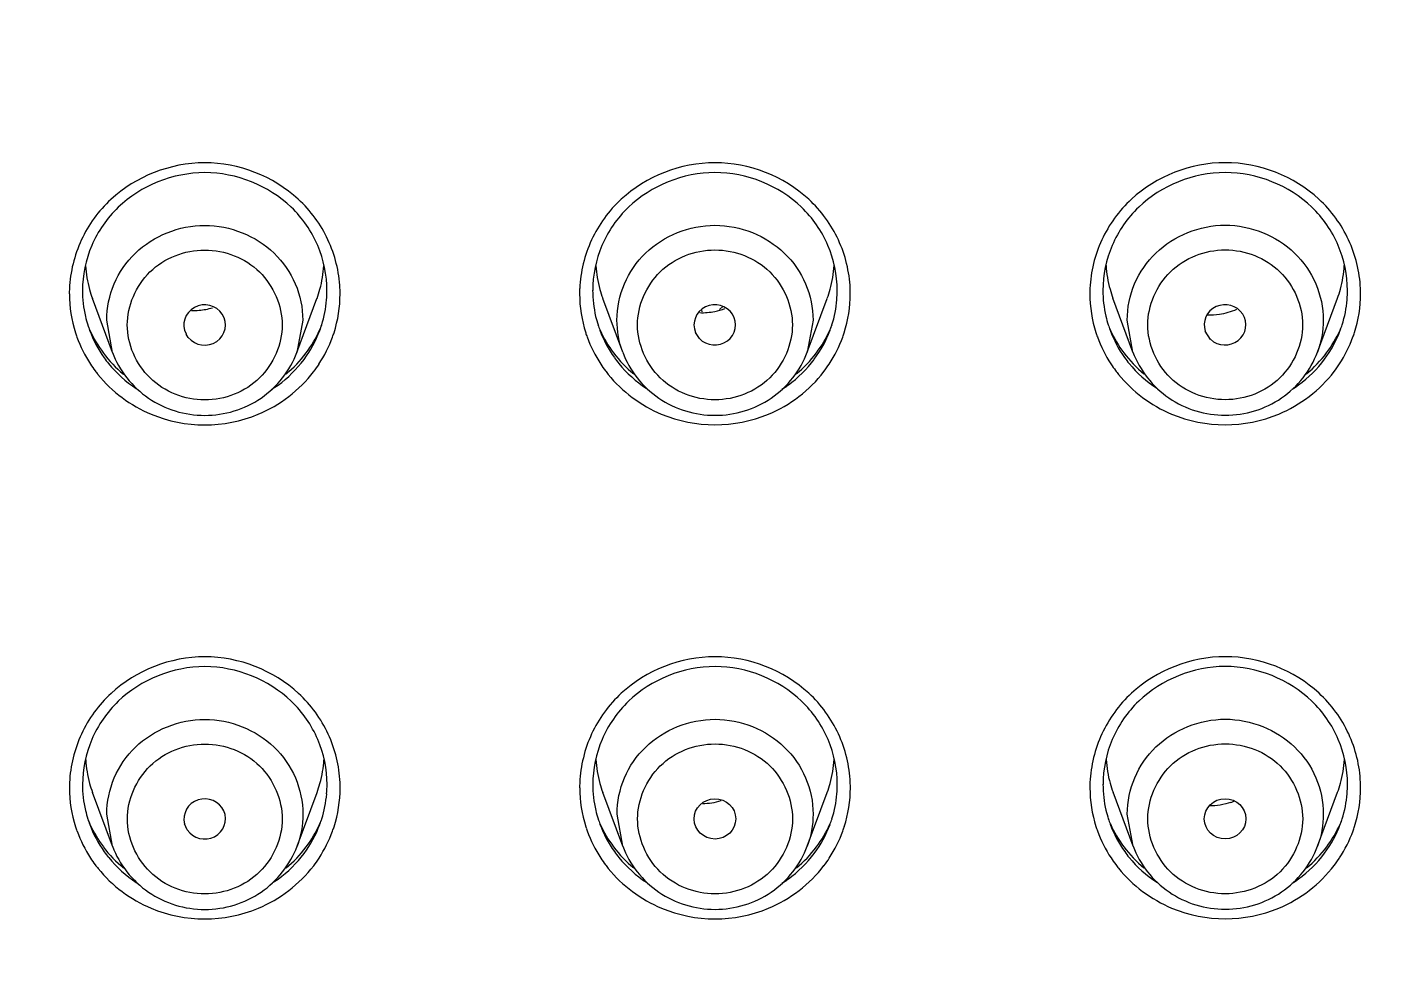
# Model space of a CAD drawing. Extents: x 1777 to 3131, y 3495 to 4487.
# Drawn here: x 2308.2 to 2327.91, y 4105.7 to 4119.38 of the extents above; entities that cross this region are included whole.
import ezdxf

# ---------------------------------------------------------------- set-up
doc = ezdxf.new("R2010")
doc.units = 0
doc.header["$LTSCALE"] = 30
doc.header["$MEASUREMENT"] = 0
for name, color, linetype in [('F3A55-R01_DXF_CONTINUOUS_LINE', 7, 'CONTINUOUS'), ('F3A55-R02_DXF_CONTINUOUS_LINE', 7, 'CONTINUOUS'), ('F3A55-R05_DXF_CONTINUOUS_LINE', 7, 'CONTINUOUS')]:
    doc.layers.add(name, color=color, linetype=linetype)

msp = doc.modelspace()

# ---------------------------------------------------------------- linework, layer by layer
at = {"layer": 'F3A55-R01_DXF_CONTINUOUS_LINE', "color": 9, "linetype": 'Continuous'}
msp.add_line((2317.986, 4115.284, 0), (2317.987, 4115.255, 0), dxfattribs=at)
at = {"layer": 'F3A55-R01_DXF_CONTINUOUS_LINE', "color": 7, "linetype": 'Continuous'}
msp.add_line((2318.247, 4115.288, 0), (2318.299, 4115.338, 0), dxfattribs=at)
at = {"layer": 'F3A55-R01_DXF_CONTINUOUS_LINE', "color": 9, "linetype": 'Continuous'}
for points, knots in [([(2291.632, 4163.749, 0), (2295.944, 4163.049, 0), (2304.434, 4160.78, 0), (2316.168, 4154.894, 0), (2326.405, 4146.785, 0), (2334.693, 4136.797, 0), (2340.671, 4125.36, 0), (2344.078, 4112.966, 0), (2344.762, 4100.161, 0), (2343.382, 4091.714, 0), (2342.255, 4087.625, 0)], [0, 0, 0, 0, 0.127243, 0.253926, 0.379839, 0.504913, 0.62922, 0.752956, 0.876436, 1, 1, 1, 1]), ([(2343.73, 4100.92, 0), (2343.731, 4107.979, 0), (2341.109, 4122.28, 0), (2329.833, 4140.943, 0), (2312.675, 4154.694, 0), (2298.688, 4159.478, 0), (2291.523, 4160.642, 0)], [0, 0, 0, 0, 0.246653, 0.495135, 0.746378, 1, 1, 1, 1]), ([(2219.682, 4100.723, 0), (2219.681, 4104.615, 0), (2220.475, 4112.433, 0), (2224.002, 4123.683, 0), (2229.73, 4134.05, 0), (2237.432, 4143.13, 0), (2246.816, 4150.577, 0), (2261.054, 4157.948, 0), (2281.172, 4161.836, 0), (2301.291, 4157.954, 0), (2315.533, 4150.591, 0), (2324.917, 4143.144, 0), (2332.626, 4134.07, 0), (2338.356, 4123.704, 0), (2341.887, 4112.455, 0), (2342.683, 4104.638, 0), (2342.683, 4100.746, 0)], [0, 0, 0, 0, 0.061575, 0.123304, 0.185315, 0.247693, 0.310467, 0.373601, 0.500005, 0.626397, 0.689539, 0.752312, 0.814687, 0.876699, 0.938429, 1, 1, 1, 1]), ([(2341.643, 4102.766, 0), (2341.469, 4107.612, 0), (2339.858, 4117.326, 0), (2333.819, 4130.815, 0), (2324.546, 4142.441, 0), (2316.6, 4148.461, 0), (2312.324, 4150.946, 0)], [0, 0, 0, 0, 0.247793, 0.496678, 0.747332, 1, 1, 1, 1])]:
    msp.add_open_spline(points, degree=3, knots=knots, dxfattribs=at)
at = {"layer": 'F3A55-R02_DXF_CONTINUOUS_LINE', "color": 7, "linetype": 'Continuous'}
for p, q in [((2312.448, 4114.985, 0), (2312.448, 4114.986, 0)), ((2319.848, 4114.986, 0), (2319.848, 4114.987, 0)), ((2327.248, 4114.987, 0), (2327.248, 4114.988, 0)), ((2312.449, 4107.821, 0), (2312.449, 4107.822, 0)), ((2319.849, 4107.822, 0), (2319.849, 4107.823, 0)), ((2327.249, 4107.823, 0), (2327.249, 4107.824, 0))]:
    msp.add_line(p, q, dxfattribs=at)
at = {"layer": 'F3A55-R02_DXF_CONTINUOUS_LINE', "color": 9, "linetype": 'Continuous'}
for centre, radius, start, end in [((2310.635, 4115.515, 0), 1.82, 177.5672, 180.0057), ((2310.922, 4115.515, 0), 1.82, 0.0106, 2.5693), ((2318.035, 4115.516, 0), 1.82, 177.5672, 180.0057), ((2318.322, 4115.516, 0), 1.82, 0.0104, 2.4448), ((2325.435, 4115.517, 0), 1.82, 177.5672, 180.0057), ((2325.722, 4115.517, 0), 1.82, 0.0104, 2.4448), ((2310.658, 4115.513, 0), 1.842, 197.7668, 198.7072), ((2310.659, 4115.513, 0), 1.843, 198.7077, 199.8113), ((2310.695, 4115.528, 0), 1.881, 199.8621, 213.2555), ((2310.849, 4115.582, 0), 1.706, 323.4117, 339.5504), ((2310.863, 4115.528, 0), 1.881, 326.7263, 340.1329), ((2310.9, 4115.513, 0), 1.842, 340.1843, 342.2435), ((2318.058, 4115.514, 0), 1.842, 197.7668, 198.7072), ((2318.059, 4115.514, 0), 1.843, 198.7077, 199.8113), ((2318.095, 4115.529, 0), 1.881, 199.8621, 213.2555), ((2318.249, 4115.583, 0), 1.706, 323.4117, 339.5504), ((2318.263, 4115.529, 0), 1.881, 326.7263, 340.1119), ((2318.299, 4115.514, 0), 1.842, 340.1631, 341.2238), ((2318.3, 4115.514, 0), 1.842, 341.2244, 342.2435), ((2325.458, 4115.515, 0), 1.842, 197.7668, 198.7072), ((2325.459, 4115.515, 0), 1.843, 198.7077, 199.8113), ((2325.495, 4115.53, 0), 1.881, 199.8621, 213.2555), ((2325.649, 4115.584, 0), 1.706, 323.4117, 339.5504), ((2325.663, 4115.53, 0), 1.881, 326.7263, 340.1119), ((2325.699, 4115.515, 0), 1.842, 340.1631, 341.2238), ((2325.7, 4115.515, 0), 1.842, 341.2244, 342.2435), ((2310.705, 4115.534, 0), 1.893, 213.2509, 216.8081), ((2310.853, 4115.535, 0), 1.894, 322.6582, 326.7312), ((2318.105, 4115.535, 0), 1.893, 213.2509, 216.8081), ((2318.253, 4115.536, 0), 1.894, 322.6582, 326.7312), ((2325.505, 4115.536, 0), 1.893, 213.2509, 216.8081), ((2325.653, 4115.537, 0), 1.894, 322.6582, 326.7312), ((2310.709, 4115.537, 0), 1.898, 216.81, 218.867), ((2318.109, 4115.538, 0), 1.898, 216.81, 218.867), ((2325.509, 4115.539, 0), 1.898, 216.81, 218.867), ((2310.804, 4115.624, 0), 1.768, 302.3312, 305.9475), ((2318.204, 4115.625, 0), 1.768, 302.3312, 305.9475), ((2325.604, 4115.626, 0), 1.768, 302.3312, 305.9475), ((2310.779, 4115.637, 0), 2.022, 247.3654, 292.5877), ((2318.179, 4115.638, 0), 2.022, 247.3654, 292.5877), ((2325.579, 4115.639, 0), 2.022, 247.3654, 292.5877), ((2310.636, 4108.351, 0), 1.82, 177.5672, 180.0057), ((2310.923, 4108.351, 0), 1.82, 0.0104, 2.4448), ((2318.036, 4108.352, 0), 1.82, 177.5672, 180.0057), ((2318.323, 4108.352, 0), 1.82, 0.0104, 2.4448), ((2325.436, 4108.353, 0), 1.82, 177.5672, 180.0057), ((2325.723, 4108.353, 0), 1.82, 0.0104, 2.4448), ((2310.85, 4108.417, 0), 1.706, 323.4117, 339.5504), ((2318.059, 4108.35, 0), 1.842, 197.7668, 198.7072), ((2318.25, 4108.418, 0), 1.706, 323.4117, 339.5504), ((2318.301, 4108.35, 0), 1.842, 341.2244, 342.2435), ((2325.459, 4108.351, 0), 1.842, 197.7668, 198.7072), ((2325.65, 4108.419, 0), 1.706, 323.4117, 339.5504), ((2325.701, 4108.351, 0), 1.842, 341.2244, 342.2435), ((2310.659, 4108.349, 0), 1.842, 197.7668, 198.7072), ((2310.66, 4108.349, 0), 1.843, 198.7077, 199.8113), ((2310.696, 4108.364, 0), 1.881, 199.8621, 213.2555), ((2310.864, 4108.364, 0), 1.881, 326.7263, 340.1119), ((2310.9, 4108.349, 0), 1.842, 340.1631, 341.2238), ((2310.901, 4108.349, 0), 1.842, 341.2244, 342.2435), ((2318.06, 4108.35, 0), 1.843, 198.7077, 199.8113), ((2318.096, 4108.365, 0), 1.881, 199.8621, 213.2555), ((2318.264, 4108.365, 0), 1.881, 326.7263, 340.1119), ((2318.3, 4108.35, 0), 1.842, 340.1631, 341.2238), ((2325.46, 4108.351, 0), 1.843, 198.7077, 199.8113), ((2325.496, 4108.366, 0), 1.881, 199.8621, 213.2555), ((2325.664, 4108.366, 0), 1.881, 326.7263, 340.1119), ((2325.7, 4108.351, 0), 1.842, 340.1631, 341.2238), ((2310.706, 4108.37, 0), 1.893, 213.2509, 216.8081), ((2310.71, 4108.373, 0), 1.898, 216.81, 218.867), ((2310.854, 4108.37, 0), 1.894, 322.6582, 326.7312), ((2318.106, 4108.371, 0), 1.893, 213.2509, 216.8081), ((2318.11, 4108.374, 0), 1.898, 216.81, 218.867), ((2318.254, 4108.371, 0), 1.894, 322.6582, 326.7312), ((2325.506, 4108.372, 0), 1.893, 213.2509, 216.8081), ((2325.51, 4108.375, 0), 1.898, 216.81, 218.867), ((2325.654, 4108.372, 0), 1.894, 322.6582, 326.7312), ((2310.805, 4108.46, 0), 1.768, 302.3312, 305.9475), ((2318.205, 4108.461, 0), 1.768, 302.3312, 305.9475), ((2325.605, 4108.462, 0), 1.768, 302.3312, 305.9475), ((2310.78, 4108.472, 0), 2.022, 247.3654, 292.5877), ((2318.18, 4108.473, 0), 2.022, 247.3654, 292.5877), ((2325.58, 4108.474, 0), 2.022, 247.3654, 292.5877)]:
    msp.add_arc(centre, radius, start, end, dxfattribs=at)
at = {"layer": 'F3A55-R02_DXF_CONTINUOUS_LINE', "color": 7, "linetype": 'Continuous'}
for centre, radius, start, end in [((2310.677, 4115.568, 0), 1.672, 180.0402, 193.1263), ((2310.899, 4115.567, 0), 1.653, 355.1887, 359.9996), ((2318.077, 4115.569, 0), 1.672, 180.0402, 193.1263), ((2318.299, 4115.568, 0), 1.653, 355.1887, 359.9996), ((2325.477, 4115.57, 0), 1.672, 180.0402, 193.1263), ((2325.699, 4115.569, 0), 1.653, 355.1887, 359.9996), ((2310.872, 4115.57, 0), 1.681, 342.4949, 355.1764), ((2318.272, 4115.571, 0), 1.681, 342.4949, 355.1764), ((2325.672, 4115.572, 0), 1.681, 342.4949, 355.1764), ((2310.676, 4115.568, 0), 1.671, 193.1406, 197.5626), ((2318.076, 4115.569, 0), 1.671, 193.1406, 197.5626), ((2325.476, 4115.57, 0), 1.671, 193.1406, 197.5626), ((2310.686, 4115.697, 0), 1.725, 201.5616, 204.2347), ((2310.684, 4115.57, 0), 1.679, 197.5617, 200.3777), ((2310.709, 4115.582, 0), 1.707, 200.4459, 215.553), ((2310.708, 4115.708, 0), 1.75, 204.2646, 216.9006), ((2310.85, 4115.708, 0), 1.75, 323.1156, 335.7516), ((2310.872, 4115.697, 0), 1.725, 335.7815, 338.45), ((2310.886, 4115.566, 0), 1.667, 339.6413, 342.4729), ((2318.086, 4115.698, 0), 1.725, 201.5616, 204.2347), ((2318.084, 4115.571, 0), 1.679, 197.5617, 200.3777), ((2318.109, 4115.583, 0), 1.707, 200.4459, 215.553), ((2318.108, 4115.709, 0), 1.75, 204.2646, 216.9006), ((2318.25, 4115.709, 0), 1.75, 323.1155, 335.7289), ((2318.272, 4115.698, 0), 1.725, 335.7586, 338.45), ((2318.286, 4115.567, 0), 1.667, 339.6413, 342.4729), ((2325.486, 4115.699, 0), 1.725, 201.5616, 204.2347), ((2325.484, 4115.572, 0), 1.679, 197.5617, 200.3777), ((2325.509, 4115.584, 0), 1.707, 200.4459, 215.553), ((2325.508, 4115.71, 0), 1.75, 204.2646, 216.9006), ((2325.65, 4115.71, 0), 1.75, 323.1155, 335.7289), ((2325.672, 4115.699, 0), 1.725, 335.7586, 338.45), ((2325.686, 4115.568, 0), 1.667, 339.6413, 342.4729), ((2310.742, 4115.736, 0), 1.794, 216.9688, 230.4679), ((2310.717, 4115.587, 0), 1.717, 215.5496, 219.1158), ((2310.816, 4115.736, 0), 1.794, 309.5552, 323.0474), ((2318.142, 4115.737, 0), 1.794, 216.9688, 230.4679), ((2318.117, 4115.588, 0), 1.717, 215.5496, 219.1158), ((2318.216, 4115.737, 0), 1.794, 309.5552, 323.0474), ((2325.542, 4115.738, 0), 1.794, 216.9688, 230.4679), ((2325.517, 4115.589, 0), 1.717, 215.5496, 219.1158), ((2325.616, 4115.738, 0), 1.794, 309.5552, 323.0474), ((2310.678, 4108.403, 0), 1.672, 180.0402, 193.1263), ((2310.9, 4108.403, 0), 1.653, 355.1887, 359.9996), ((2318.078, 4108.404, 0), 1.672, 180.0402, 193.1263), ((2318.3, 4108.404, 0), 1.653, 355.1887, 359.9996), ((2325.478, 4108.405, 0), 1.672, 180.0402, 193.1263), ((2325.7, 4108.405, 0), 1.653, 355.1887, 359.9996), ((2310.873, 4108.405, 0), 1.681, 342.4949, 355.1764), ((2318.273, 4108.406, 0), 1.681, 342.4949, 355.1764), ((2325.673, 4108.407, 0), 1.681, 342.4949, 355.1764), ((2310.677, 4108.403, 0), 1.671, 193.1406, 197.5626), ((2318.077, 4108.404, 0), 1.671, 193.1406, 197.5626), ((2325.477, 4108.406, 0), 1.671, 193.1406, 197.5626), ((2310.687, 4108.532, 0), 1.725, 201.5616, 204.2347), ((2310.685, 4108.406, 0), 1.679, 197.5617, 200.3777), ((2310.71, 4108.418, 0), 1.707, 200.4459, 215.553), ((2310.709, 4108.544, 0), 1.75, 204.2646, 216.9006), ((2310.851, 4108.544, 0), 1.75, 323.1155, 335.7289), ((2310.873, 4108.532, 0), 1.725, 335.7586, 338.45), ((2310.887, 4108.402, 0), 1.667, 339.6413, 342.4729), ((2318.087, 4108.533, 0), 1.725, 201.5616, 204.2347), ((2318.085, 4108.407, 0), 1.679, 197.5617, 200.3777), ((2318.11, 4108.419, 0), 1.707, 200.4459, 215.553), ((2318.109, 4108.545, 0), 1.75, 204.2646, 216.9006), ((2318.251, 4108.545, 0), 1.75, 323.1155, 335.7289), ((2318.273, 4108.533, 0), 1.725, 335.7586, 338.45), ((2318.287, 4108.403, 0), 1.667, 339.6413, 342.4729), ((2325.487, 4108.534, 0), 1.725, 201.5616, 204.2347), ((2325.485, 4108.408, 0), 1.679, 197.5617, 200.3777), ((2325.51, 4108.42, 0), 1.707, 200.4459, 215.553), ((2325.509, 4108.546, 0), 1.75, 204.2646, 216.9006), ((2325.651, 4108.546, 0), 1.75, 323.1155, 335.7289), ((2325.673, 4108.534, 0), 1.725, 335.7586, 338.45), ((2325.687, 4108.404, 0), 1.667, 339.6413, 342.4729), ((2310.743, 4108.572, 0), 1.794, 216.9688, 230.4679), ((2310.718, 4108.423, 0), 1.717, 215.5496, 219.1158), ((2310.817, 4108.572, 0), 1.794, 309.5552, 323.0474), ((2318.143, 4108.573, 0), 1.794, 216.9688, 230.4679), ((2318.118, 4108.424, 0), 1.717, 215.5496, 219.1158), ((2318.217, 4108.573, 0), 1.794, 309.5552, 323.0474), ((2325.543, 4108.574, 0), 1.794, 216.9688, 230.4679), ((2325.518, 4108.425, 0), 1.717, 215.5496, 219.1158), ((2325.617, 4108.574, 0), 1.794, 309.5552, 323.0474)]:
    msp.add_arc(centre, radius, start, end, dxfattribs=at)
at = {"layer": 'F3A55-R02_DXF_CONTINUOUS_LINE', "color": 9, "linetype": 'Continuous'}
for points, knots in [([(2340.26, 4100.555, 0), (2340.26, 4104.294, 0), (2339.495, 4111.803, 0), (2336.102, 4122.608, 0), (2330.597, 4132.564, 0), (2323.194, 4141.284, 0), (2314.18, 4148.434, 0), (2303.903, 4153.743, 0), (2292.762, 4157.01, 0), (2285.032, 4157.745, 0), (2281.173, 4157.744, 0)], [0, 0, 0, 0, 0.123011, 0.246323, 0.370202, 0.494815, 0.620217, 0.746344, 0.873021, 1, 1, 1, 1]), ([(2281.173, 4157.32, 0), (2285.005, 4157.32, 0), (2292.681, 4156.591, 0), (2303.743, 4153.347, 0), (2313.947, 4148.075, 0), (2322.897, 4140.975, 0), (2330.248, 4132.318, 0), (2335.714, 4122.432, 0), (2339.083, 4111.703, 0), (2339.843, 4104.247, 0), (2339.843, 4100.535, 0)], [0, 0, 0, 0, 0.126979, 0.253656, 0.379783, 0.505185, 0.629798, 0.753677, 0.876989, 1, 1, 1, 1]), ([(2290.42, 4151.979, 0), (2295.73, 4151.073, 0), (2306.107, 4147.681, 0), (2319.377, 4138.284, 0), (2329.144, 4125.446, 0), (2332.705, 4115.306, 0), (2333.646, 4110.142, 0)], [0, 0, 0, 0, 0.253201, 0.504427, 0.75322, 1, 1, 1, 1]), ([(2312.74, 4115.596, 0), (2312.729, 4115.837, 0), (2312.609, 4116.322, 0), (2312.024, 4117.122, 0), (2310.777, 4117.612, 0), (2309.53, 4117.12, 0), (2308.947, 4116.318, 0), (2308.828, 4115.833, 0), (2308.817, 4115.592, 0)], [0, 0, 0, 0, 0.124284, 0.249629, 0.500001, 0.750368, 0.875715, 1, 1, 1, 1]), ([(2320.14, 4115.594, 0), (2320.13, 4115.835, 0), (2320.011, 4116.32, 0), (2319.427, 4117.122, 0), (2318.179, 4117.613, 0), (2316.931, 4117.122, 0), (2316.347, 4116.32, 0), (2316.228, 4115.834, 0), (2316.217, 4115.593, 0)], [0, 0, 0, 0, 0.124282, 0.249623, 0.499989, 0.750359, 0.875711, 1, 1, 1, 1]), ([(2327.54, 4115.595, 0), (2327.53, 4115.836, 0), (2327.411, 4116.321, 0), (2326.827, 4117.123, 0), (2325.579, 4117.614, 0), (2324.331, 4117.123, 0), (2323.747, 4116.321, 0), (2323.628, 4115.835, 0), (2323.617, 4115.594, 0)], [0, 0, 0, 0, 0.124282, 0.249623, 0.499989, 0.750359, 0.875711, 1, 1, 1, 1]), ([(2312.741, 4108.428, 0), (2312.731, 4108.669, 0), (2312.612, 4109.155, 0), (2312.028, 4109.956, 0), (2310.78, 4110.448, 0), (2309.532, 4109.956, 0), (2308.948, 4109.155, 0), (2308.829, 4108.669, 0), (2308.818, 4108.428, 0)], [0, 0, 0, 0, 0.124282, 0.249623, 0.499989, 0.750359, 0.875711, 1, 1, 1, 1]), ([(2320.141, 4108.429, 0), (2320.131, 4108.67, 0), (2320.012, 4109.156, 0), (2319.428, 4109.958, 0), (2318.18, 4110.449, 0), (2316.932, 4109.957, 0), (2316.348, 4109.156, 0), (2316.229, 4108.67, 0), (2316.218, 4108.429, 0)], [0, 0, 0, 0, 0.124282, 0.249623, 0.499989, 0.750359, 0.875711, 1, 1, 1, 1]), ([(2327.541, 4108.43, 0), (2327.531, 4108.672, 0), (2327.412, 4109.157, 0), (2326.828, 4109.959, 0), (2325.58, 4110.45, 0), (2324.332, 4109.958, 0), (2323.748, 4109.157, 0), (2323.629, 4108.671, 0), (2323.618, 4108.43, 0)], [0, 0, 0, 0, 0.124282, 0.249623, 0.499989, 0.750359, 0.875711, 1, 1, 1, 1])]:
    msp.add_open_spline(points, degree=3, knots=knots, dxfattribs=at)
at = {"layer": 'F3A55-R02_DXF_CONTINUOUS_LINE', "color": 7, "linetype": 'Continuous'}
for points in [[(2312.552, 4115.563, 0), (2312.552, 4115.785, 0), (2312.458, 4116.238, 0), (2311.936, 4116.993, 0), (2310.779, 4117.46, 0), (2309.622, 4116.992, 0), (2309.1, 4116.237, 0), (2309.006, 4115.785, 0), (2309.006, 4115.562, 0)], [(2319.952, 4115.564, 0), (2319.952, 4115.786, 0), (2319.858, 4116.239, 0), (2319.336, 4116.994, 0), (2318.179, 4117.461, 0), (2317.022, 4116.993, 0), (2316.5, 4116.238, 0), (2316.406, 4115.786, 0), (2316.406, 4115.563, 0)], [(2327.352, 4115.565, 0), (2327.352, 4115.787, 0), (2327.258, 4116.24, 0), (2326.736, 4116.995, 0), (2325.579, 4117.462, 0), (2324.422, 4116.994, 0), (2323.9, 4116.239, 0), (2323.806, 4115.787, 0), (2323.806, 4115.564, 0)], [(2312.553, 4108.399, 0), (2312.553, 4108.621, 0), (2312.459, 4109.073, 0), (2311.937, 4109.828, 0), (2310.78, 4110.296, 0), (2309.623, 4109.828, 0), (2309.101, 4109.073, 0), (2309.007, 4108.62, 0), (2309.007, 4108.398, 0)], [(2319.953, 4108.4, 0), (2319.953, 4108.622, 0), (2319.859, 4109.074, 0), (2319.337, 4109.83, 0), (2318.18, 4110.297, 0), (2317.023, 4109.829, 0), (2316.501, 4109.074, 0), (2316.407, 4108.621, 0), (2316.407, 4108.399, 0)], [(2327.353, 4108.401, 0), (2327.353, 4108.623, 0), (2327.259, 4109.075, 0), (2326.737, 4109.831, 0), (2325.58, 4110.298, 0), (2324.423, 4109.83, 0), (2323.901, 4109.075, 0), (2323.807, 4108.622, 0), (2323.807, 4108.4, 0)]]:
    msp.add_open_spline(points, degree=3, knots=[0, 0, 0, 0, 0.123856, 0.249059, 0.499999, 0.75094, 0.876144, 1, 1, 1, 1], dxfattribs=at)
at = {"layer": 'F3A55-R02_DXF_CONTINUOUS_LINE', "color": 9, "linetype": 'Continuous'}
for points in [[(2308.816, 4115.515, 0), (2308.816, 4115.324, 0), (2308.846, 4115.132, 0), (2308.904, 4114.951, 0)], [(2312.654, 4114.951, 0), (2312.712, 4115.132, 0), (2312.742, 4115.325, 0), (2312.742, 4115.515, 0)], [(2316.216, 4115.516, 0), (2316.216, 4115.325, 0), (2316.246, 4115.133, 0), (2316.304, 4114.952, 0)], [(2320.054, 4114.952, 0), (2320.112, 4115.134, 0), (2320.142, 4115.326, 0), (2320.142, 4115.516, 0)], [(2323.616, 4115.517, 0), (2323.616, 4115.327, 0), (2323.646, 4115.134, 0), (2323.704, 4114.953, 0)], [(2327.454, 4114.953, 0), (2327.512, 4115.135, 0), (2327.542, 4115.327, 0), (2327.542, 4115.517, 0)], [(2309.385, 4114.504, 0), (2309.498, 4114.365, 0), (2309.635, 4114.242, 0), (2309.785, 4114.144, 0)], [(2311.842, 4114.192, 0), (2311.985, 4114.296, 0), (2312.114, 4114.423, 0), (2312.219, 4114.564, 0)], [(2316.785, 4114.505, 0), (2316.898, 4114.366, 0), (2317.035, 4114.243, 0), (2317.185, 4114.145, 0)], [(2319.242, 4114.193, 0), (2319.385, 4114.297, 0), (2319.514, 4114.424, 0), (2319.619, 4114.565, 0)], [(2324.185, 4114.506, 0), (2324.298, 4114.367, 0), (2324.435, 4114.244, 0), (2324.585, 4114.146, 0)], [(2326.642, 4114.194, 0), (2326.785, 4114.298, 0), (2326.914, 4114.425, 0), (2327.019, 4114.566, 0)], [(2309.231, 4114.346, 0), (2309.432, 4114.097, 0), (2309.705, 4113.894, 0), (2310.001, 4113.77, 0)], [(2311.556, 4113.769, 0), (2311.867, 4113.899, 0), (2312.154, 4114.118, 0), (2312.358, 4114.386, 0)], [(2316.631, 4114.347, 0), (2316.832, 4114.098, 0), (2317.105, 4113.895, 0), (2317.401, 4113.771, 0)], [(2318.956, 4113.771, 0), (2319.267, 4113.9, 0), (2319.554, 4114.119, 0), (2319.758, 4114.387, 0)], [(2324.031, 4114.348, 0), (2324.232, 4114.099, 0), (2324.505, 4113.896, 0), (2324.801, 4113.772, 0)], [(2326.356, 4113.772, 0), (2326.667, 4113.901, 0), (2326.954, 4114.12, 0), (2327.158, 4114.388, 0)], [(2308.817, 4108.35, 0), (2308.817, 4108.16, 0), (2308.847, 4107.968, 0), (2308.905, 4107.787, 0)], [(2312.655, 4107.787, 0), (2312.713, 4107.968, 0), (2312.743, 4108.161, 0), (2312.743, 4108.351, 0)], [(2316.217, 4108.351, 0), (2316.217, 4108.161, 0), (2316.247, 4107.969, 0), (2316.305, 4107.788, 0)], [(2320.055, 4107.788, 0), (2320.113, 4107.969, 0), (2320.143, 4108.162, 0), (2320.143, 4108.352, 0)], [(2323.617, 4108.352, 0), (2323.617, 4108.162, 0), (2323.647, 4107.97, 0), (2323.705, 4107.789, 0)], [(2327.455, 4107.789, 0), (2327.513, 4107.97, 0), (2327.543, 4108.163, 0), (2327.543, 4108.353, 0)], [(2311.843, 4107.028, 0), (2311.986, 4107.132, 0), (2312.115, 4107.258, 0), (2312.22, 4107.4, 0)], [(2319.243, 4107.029, 0), (2319.386, 4107.133, 0), (2319.515, 4107.259, 0), (2319.62, 4107.401, 0)], [(2326.643, 4107.03, 0), (2326.786, 4107.134, 0), (2326.915, 4107.26, 0), (2327.02, 4107.402, 0)], [(2309.386, 4107.34, 0), (2309.499, 4107.201, 0), (2309.636, 4107.078, 0), (2309.786, 4106.98, 0)], [(2311.557, 4106.605, 0), (2311.868, 4106.735, 0), (2312.155, 4106.954, 0), (2312.359, 4107.222, 0)], [(2316.786, 4107.341, 0), (2316.899, 4107.202, 0), (2317.036, 4107.079, 0), (2317.186, 4106.981, 0)], [(2318.957, 4106.606, 0), (2319.268, 4106.736, 0), (2319.555, 4106.955, 0), (2319.759, 4107.223, 0)], [(2324.186, 4107.342, 0), (2324.299, 4107.203, 0), (2324.436, 4107.08, 0), (2324.586, 4106.982, 0)], [(2326.357, 4106.607, 0), (2326.668, 4106.737, 0), (2326.955, 4106.956, 0), (2327.159, 4107.224, 0)], [(2309.232, 4107.182, 0), (2309.433, 4106.932, 0), (2309.706, 4106.73, 0), (2310.002, 4106.606, 0)], [(2316.632, 4107.183, 0), (2316.833, 4106.933, 0), (2317.106, 4106.731, 0), (2317.402, 4106.607, 0)], [(2324.032, 4107.184, 0), (2324.233, 4106.935, 0), (2324.506, 4106.732, 0), (2324.802, 4106.608, 0)]]:
    msp.add_open_spline(points, degree=3, dxfattribs=at)
at = {"layer": 'F3A55-R05_DXF_CONTINUOUS_LINE', "color": 7, "linetype": 'Continuous'}
for p, q in [((2309.441, 4114.667, 0), (2309.151, 4115.449, 0)), ((2312.117, 4114.667, 0), (2312.407, 4115.449, 0)), ((2316.841, 4114.668, 0), (2316.551, 4115.45, 0)), ((2319.517, 4114.668, 0), (2319.807, 4115.45, 0)), ((2324.241, 4114.669, 0), (2323.951, 4115.451, 0)), ((2326.917, 4114.67, 0), (2327.207, 4115.452, 0)), ((2310.541, 4114.883, 0), (2310.508, 4114.933, 0)), ((2317.953, 4114.869, 0), (2317.897, 4114.956, 0)), ((2325.367, 4114.855, 0), (2325.29, 4114.973, 0)), ((2309.442, 4107.503, 0), (2309.152, 4108.285, 0)), ((2312.118, 4107.503, 0), (2312.408, 4108.285, 0)), ((2316.842, 4107.504, 0), (2316.552, 4108.286, 0)), ((2319.518, 4107.504, 0), (2319.808, 4108.286, 0)), ((2324.242, 4107.505, 0), (2323.952, 4108.287, 0)), ((2326.918, 4107.505, 0), (2327.208, 4108.287, 0)), ((2310.526, 4107.742, 0), (2310.487, 4107.829, 0))]:
    msp.add_line(p, q, dxfattribs=at)
at = {"layer": 'F3A55-R05_DXF_CONTINUOUS_LINE', "color": 9, "linetype": 'Continuous'}
for p, q in [((2309.441, 4114.667, 0), (2309.358, 4115.133, 0)), ((2312.201, 4115.133, 0), (2312.117, 4114.667, 0)), ((2319.601, 4115.134, 0), (2319.517, 4114.668, 0)), ((2324.241, 4114.669, 0), (2324.158, 4115.135, 0)), ((2309.442, 4107.503, 0), (2309.359, 4107.968, 0)), ((2316.842, 4107.504, 0), (2316.759, 4107.969, 0)), ((2324.242, 4107.505, 0), (2324.159, 4107.97, 0))]:
    msp.add_line(p, q, dxfattribs=at)
at = {"layer": 'F3A55-R05_DXF_CONTINUOUS_LINE', "color": 7, "linetype": 'Continuous'}
for centre, radius, start, end in [((2310.688, 4116.018, 0), 1.639, 183.3202, 195.5358), ((2310.87, 4116.018, 0), 1.639, 344.6284, 356.6986), ((2318.088, 4116.019, 0), 1.639, 183.3202, 195.5358), ((2318.27, 4116.02, 0), 1.639, 344.4804, 356.6981), ((2325.488, 4116.021, 0), 1.639, 183.3202, 195.5358), ((2325.67, 4116.021, 0), 1.639, 344.4804, 356.6981), ((2310.677, 4116.015, 0), 1.628, 195.5417, 200.3679), ((2310.881, 4116.016, 0), 1.628, 339.649, 344.6239), ((2318.077, 4116.017, 0), 1.628, 195.5417, 200.3679), ((2318.281, 4116.017, 0), 1.628, 339.6486, 344.475), ((2325.477, 4116.018, 0), 1.628, 195.5417, 200.3679), ((2325.681, 4116.018, 0), 1.628, 339.6486, 344.475), ((2310.633, 4116.149, 0), 0.874, 266.9666, 274.1873), ((2310.632, 4116.151, 0), 0.876, 274.236, 287.2406), ((2317.996, 4116.148, 0), 0.906, 281.5119, 291.0911), ((2325.358, 4116.155, 0), 0.945, 278.2657, 294.334), ((2317.996, 4116.157, 0), 0.915, 267.5937, 281.4546), ((2325.359, 4116.159, 0), 0.949, 267.8161, 278.2093), ((2310.689, 4108.854, 0), 1.639, 183.3202, 195.5358), ((2310.871, 4108.854, 0), 1.639, 344.4804, 356.6981), ((2318.089, 4108.855, 0), 1.639, 183.3202, 195.5358), ((2318.271, 4108.855, 0), 1.639, 344.4804, 356.6981), ((2325.489, 4108.856, 0), 1.639, 183.3202, 195.5358), ((2325.671, 4108.856, 0), 1.639, 344.4804, 356.6981), ((2310.678, 4108.851, 0), 1.628, 195.5417, 200.3679), ((2310.882, 4108.851, 0), 1.628, 339.6486, 344.475), ((2318.078, 4108.852, 0), 1.628, 195.5417, 200.3679), ((2318.282, 4108.852, 0), 1.628, 339.6486, 344.475), ((2325.478, 4108.853, 0), 1.628, 195.5417, 200.3679), ((2325.682, 4108.853, 0), 1.628, 339.6486, 344.475), ((2317.996, 4109.028, 0), 0.904, 270.2443, 287.5345), ((2325.364, 4109.012, 0), 0.921, 288.8444, 291.8374)]:
    msp.add_arc(centre, radius, start, end, dxfattribs=at)
for centre, major_axis, ratio, start_param, end_param in [((2310.778, 4115.064, 0), (0.302, 0.002), 0.967751, -2.481579, 3.597118), ((2318.177, 4115.065, 0), (0.302, 0.003), 0.967458, -2.41699, 3.512023), ((2325.577, 4115.066, 0), (0.302, 0.004), 0.967099, -2.351807, 3.451365), ((2310.779, 4107.9, 0), (0.301, 0.001), 0.967659, -2.574303, 3.382537)]:
    msp.add_ellipse(centre, major_axis=major_axis, ratio=ratio, start_param=start_param, end_param=end_param, dxfattribs=at)
for centre, ratio in [((2318.178, 4107.901, 0), 0.967367), ((2325.578, 4107.902, 0), 0.96701)]:
    msp.add_ellipse(centre, major_axis=(0.302, 0.002), ratio=ratio, dxfattribs=at)
at = {"layer": 'F3A55-R05_DXF_CONTINUOUS_LINE', "color": 9, "linetype": 'Continuous'}
for points, knots in [([(2309.358, 4115.133, 0), (2309.358, 4115.312, 0), (2309.433, 4115.676, 0), (2309.851, 4116.283, 0), (2310.779, 4116.659, 0), (2311.706, 4116.283, 0), (2312.125, 4115.676, 0), (2312.201, 4115.312, 0), (2312.201, 4115.133, 0)], [0, 0, 0, 0, 0.124295, 0.249673, 0.5, 0.750327, 0.875705, 1, 1, 1, 1]), ([(2316.758, 4115.134, 0), (2316.758, 4115.313, 0), (2316.833, 4115.677, 0), (2317.251, 4116.284, 0), (2318.179, 4116.66, 0), (2319.106, 4116.284, 0), (2319.525, 4115.677, 0), (2319.601, 4115.313, 0), (2319.601, 4115.134, 0)], [0, 0, 0, 0, 0.124293, 0.249668, 0.49999, 0.750316, 0.875702, 1, 1, 1, 1]), ([(2324.158, 4115.135, 0), (2324.158, 4115.314, 0), (2324.233, 4115.678, 0), (2324.651, 4116.285, 0), (2325.579, 4116.662, 0), (2326.506, 4116.285, 0), (2326.925, 4115.678, 0), (2327.001, 4115.314, 0), (2327.001, 4115.135, 0)], [0, 0, 0, 0, 0.124294, 0.24967, 0.499999, 0.750334, 0.875712, 1, 1, 1, 1]), ([(2309.656, 4115.064, 0), (2309.656, 4115.343, 0), (2309.908, 4115.928, 0), (2310.779, 4116.264, 0), (2311.65, 4115.928, 0), (2311.902, 4115.343, 0), (2311.902, 4115.064, 0)], [0, 0, 0, 0, 0.247137, 0.499987, 0.752844, 1, 1, 1, 1]), ([(2317.056, 4115.065, 0), (2317.056, 4115.344, 0), (2317.308, 4115.929, 0), (2318.179, 4116.265, 0), (2319.05, 4115.929, 0), (2319.302, 4115.344, 0), (2319.302, 4115.065, 0)], [0, 0, 0, 0, 0.247137, 0.499987, 0.752844, 1, 1, 1, 1]), ([(2324.456, 4115.066, 0), (2324.456, 4115.345, 0), (2324.708, 4115.93, 0), (2325.579, 4116.266, 0), (2326.45, 4115.93, 0), (2326.702, 4115.345, 0), (2326.702, 4115.066, 0)], [0, 0, 0, 0, 0.247137, 0.499987, 0.752844, 1, 1, 1, 1]), ([(2311.902, 4115.064, 0), (2311.902, 4114.786, 0), (2311.65, 4114.201, 0), (2310.779, 4113.864, 0), (2309.909, 4114.201, 0), (2309.656, 4114.785, 0), (2309.656, 4115.064, 0)], [0, 0, 0, 0, 0.247137, 0.499987, 0.752844, 1, 1, 1, 1]), ([(2319.302, 4115.065, 0), (2319.302, 4114.787, 0), (2319.05, 4114.202, 0), (2318.179, 4113.866, 0), (2317.309, 4114.202, 0), (2317.056, 4114.786, 0), (2317.056, 4115.065, 0)], [0, 0, 0, 0, 0.247137, 0.499987, 0.752844, 1, 1, 1, 1]), ([(2326.702, 4115.066, 0), (2326.702, 4114.788, 0), (2326.45, 4114.203, 0), (2325.579, 4113.867, 0), (2324.709, 4114.203, 0), (2324.456, 4114.787, 0), (2324.456, 4115.066, 0)], [0, 0, 0, 0, 0.247137, 0.499987, 0.752844, 1, 1, 1, 1]), ([(2309.359, 4107.968, 0), (2309.359, 4108.148, 0), (2309.434, 4108.512, 0), (2309.852, 4109.119, 0), (2310.78, 4109.495, 0), (2311.707, 4109.119, 0), (2312.126, 4108.512, 0), (2312.202, 4108.148, 0), (2312.202, 4107.969, 0)], [0, 0, 0, 0, 0.124293, 0.249668, 0.49999, 0.750316, 0.875702, 1, 1, 1, 1]), ([(2316.759, 4107.969, 0), (2316.759, 4108.149, 0), (2316.834, 4108.513, 0), (2317.252, 4109.12, 0), (2318.18, 4109.496, 0), (2319.107, 4109.12, 0), (2319.526, 4108.513, 0), (2319.602, 4108.149, 0), (2319.602, 4107.97, 0)], [0, 0, 0, 0, 0.124293, 0.249668, 0.49999, 0.750316, 0.875702, 1, 1, 1, 1]), ([(2324.159, 4107.97, 0), (2324.159, 4108.15, 0), (2324.234, 4108.514, 0), (2324.652, 4109.121, 0), (2325.58, 4109.497, 0), (2326.507, 4109.121, 0), (2326.926, 4108.514, 0), (2327.002, 4108.15, 0), (2327.002, 4107.971, 0)], [0, 0, 0, 0, 0.124294, 0.24967, 0.499999, 0.750334, 0.875712, 1, 1, 1, 1]), ([(2309.657, 4107.9, 0), (2309.657, 4108.178, 0), (2309.909, 4108.763, 0), (2310.78, 4109.1, 0), (2311.651, 4108.764, 0), (2311.903, 4108.179, 0), (2311.903, 4107.9, 0)], [0, 0, 0, 0, 0.247137, 0.499987, 0.752844, 1, 1, 1, 1]), ([(2317.057, 4107.901, 0), (2317.057, 4108.179, 0), (2317.309, 4108.764, 0), (2318.18, 4109.101, 0), (2319.051, 4108.765, 0), (2319.303, 4108.18, 0), (2319.303, 4107.901, 0)], [0, 0, 0, 0, 0.247137, 0.499987, 0.752844, 1, 1, 1, 1]), ([(2324.457, 4107.902, 0), (2324.457, 4108.181, 0), (2324.709, 4108.765, 0), (2325.58, 4109.102, 0), (2326.451, 4108.766, 0), (2326.703, 4108.181, 0), (2326.703, 4107.902, 0)], [0, 0, 0, 0, 0.247137, 0.499987, 0.752844, 1, 1, 1, 1]), ([(2311.903, 4107.9, 0), (2311.903, 4107.621, 0), (2311.651, 4107.037, 0), (2310.78, 4106.7, 0), (2309.91, 4107.036, 0), (2309.657, 4107.621, 0), (2309.657, 4107.9, 0)], [0, 0, 0, 0, 0.247137, 0.499987, 0.752844, 1, 1, 1, 1]), ([(2319.303, 4107.901, 0), (2319.303, 4107.623, 0), (2319.051, 4107.038, 0), (2318.18, 4106.701, 0), (2317.31, 4107.037, 0), (2317.057, 4107.622, 0), (2317.057, 4107.901, 0)], [0, 0, 0, 0, 0.247137, 0.499987, 0.752844, 1, 1, 1, 1]), ([(2326.703, 4107.902, 0), (2326.703, 4107.624, 0), (2326.451, 4107.039, 0), (2325.58, 4106.702, 0), (2324.71, 4107.038, 0), (2324.457, 4107.623, 0), (2324.457, 4107.902, 0)], [0, 0, 0, 0, 0.247137, 0.499987, 0.752844, 1, 1, 1, 1])]:
    msp.add_open_spline(points, degree=3, knots=knots, dxfattribs=at)
for points in [[(2316.841, 4114.668, 0), (2316.786, 4114.816, 0), (2316.758, 4114.976, 0), (2316.758, 4115.134, 0)], [(2327.001, 4115.135, 0), (2327.001, 4114.977, 0), (2326.972, 4114.817, 0), (2326.917, 4114.67, 0)], [(2312.202, 4107.969, 0), (2312.202, 4107.811, 0), (2312.173, 4107.651, 0), (2312.118, 4107.503, 0)], [(2319.602, 4107.97, 0), (2319.602, 4107.812, 0), (2319.573, 4107.652, 0), (2319.518, 4107.504, 0)], [(2327.002, 4107.971, 0), (2327.002, 4107.813, 0), (2326.973, 4107.653, 0), (2326.918, 4107.505, 0)]]:
    msp.add_open_spline(points, degree=3, dxfattribs=at)
at = {"layer": 'F3A55-R05_DXF_CONTINUOUS_LINE', "color": 7, "linetype": 'Continuous'}
for points in [[(2309.441, 4114.667, 0), (2309.539, 4114.403, 0), (2309.917, 4113.925, 0), (2310.779, 4113.666, 0), (2311.642, 4113.925, 0), (2312.019, 4114.404, 0), (2312.117, 4114.667, 0)], [(2316.841, 4114.668, 0), (2316.939, 4114.404, 0), (2317.317, 4113.926, 0), (2318.179, 4113.667, 0), (2319.042, 4113.926, 0), (2319.419, 4114.405, 0), (2319.517, 4114.668, 0)], [(2324.241, 4114.669, 0), (2324.339, 4114.405, 0), (2324.717, 4113.927, 0), (2325.579, 4113.668, 0), (2326.442, 4113.927, 0), (2326.819, 4114.406, 0), (2326.917, 4114.67, 0)], [(2309.442, 4107.503, 0), (2309.54, 4107.239, 0), (2309.918, 4106.761, 0), (2310.78, 4106.501, 0), (2311.643, 4106.761, 0), (2312.02, 4107.239, 0), (2312.118, 4107.503, 0)], [(2316.842, 4107.504, 0), (2316.94, 4107.24, 0), (2317.318, 4106.762, 0), (2318.18, 4106.502, 0), (2319.043, 4106.762, 0), (2319.42, 4107.24, 0), (2319.518, 4107.504, 0)], [(2324.242, 4107.505, 0), (2324.34, 4107.241, 0), (2324.718, 4106.763, 0), (2325.58, 4106.504, 0), (2326.443, 4106.763, 0), (2326.82, 4107.241, 0), (2326.918, 4107.505, 0)]]:
    msp.add_open_spline(points, degree=3, knots=[0, 0, 0, 0, 0.248628, 0.500003, 0.751375, 1, 1, 1, 1], dxfattribs=at)
msp.add_open_spline([(2325.662, 4108.14, 0), (2325.562, 4108.106, 0), (2325.455, 4108.089, 0), (2325.349, 4108.09, 0)], degree=3, dxfattribs=at)

doc.saveas('drawing.dxf')
